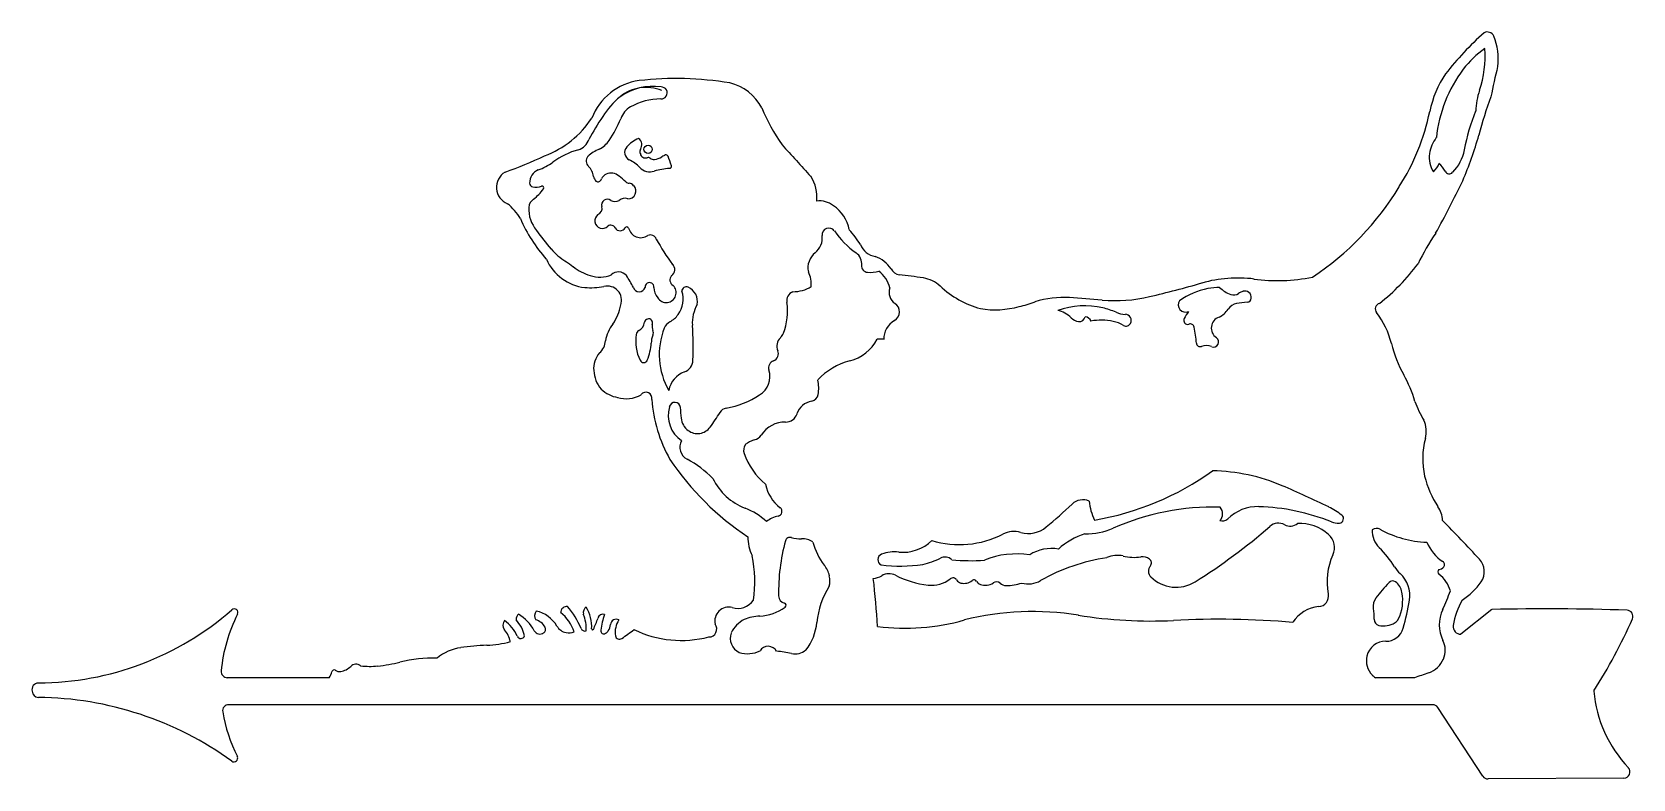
# Model space of a CAD drawing. Header units: millimetres. Extents: x 1147 to 2450, y 913 to 1521.
import ezdxf

# ---------------------------------------------------------------- set-up
doc = ezdxf.new("R2010")
doc.units = ezdxf.units.MM
doc.layers.add('Слой1', color=10, linetype='Continuous')

msp = doc.modelspace()

# ---------------------------------------------------------------- linework, layer by layer
at = {"layer": 'Слой1', "color": 0}
for p, q in [((2334.8, 1050.9), (2309.5, 1030.7)), ((1388.5, 995.4), (1305.5, 995.4)), ((2271.7, 995.4), (2240, 995.4)), ((2286.5, 973.4), (1306.7, 973.4)), ((2327.5, 915.2), (2290.7, 971.1)), ((2442.2, 913.7), (2331.7, 913))]:
    msp.add_line(p, q, dxfattribs=at)
msp.add_circle((1648, 1425.3), 3.43, dxfattribs=at)
for centre, radius, start, end in [((2491.5, 1335.9), 246, 131.5219, 142.2006), ((2331.1, 1514.9), 5.89, 25.9911, 116.9586), ((2288.5, 1498.9), 51.4, 352.9885, 21.1569), ((2373.8, 1443.2), 78.2, 124.9425, 142.7963), ((2246.2, 1500.8), 83.1, 340.7815, 4.4955), ((2367.6, 1439), 85.1, 145.8865, 168.401), ((2399.7, 1423.5), 110.7, 142.7963, 174.1447), ((2713.3, 1396.4), 386, 165.5655, 169.2998), ((1647.1, 1433.5), 48.1, 97.6007, 158.9881), ((1652, 1429.8), 46.7, 81.9678, 124.9959), ((1646.4, 1442.2), 33.5, 67.724, 129.3792), ((1670.9, 1215.8), 267.1, 80.605, 96.4855), ((1658.7, 1471.2), 4.88, 265.7738, 92.0765), ((1705.3, 1440.8), 39.6, 27.3709, 76.5591), ((2375.7, 1455.6), 54, 160.7815, 179.1805), ((1666.4, 1417.8), 65, 129.3792, 148.3696), ((1642.6, 1444.5), 17.8, 120.0757, 161.1813), ((1657.8, 1418.2), 48.1, 89.3768, 120.0757), ((2581.5, 1373.3), 265, 159.0511, 166.1245), ((1536.1, 1493.9), 78.9, 290.4943, 326.8549), ((1763.5, 1346.2), 185.5, 145.2616, 151.9889), ((1523.1, 1493.3), 111.4, 326.8895, 337.2305), ((1880.3, 1516.7), 151.2, 202.426, 215.4321), ((2105.5, 1492.8), 182.4, 327.5555, 348.401), ((2469.1, 1396.1), 159.4, 157.7498, 169.6076), ((1649.4, 1411.2), 24.6, 111.7969, 140.0628), ((1636.9, 1429.1), 6.01, 323.0051, 55.83), ((2312.7, 1417.4), 29, 142.9655, 171.1619), ((1975.3, 1539.1), 363.6, 337.4579, 343.6616), ((1611.2, 1357.8), 70.1, 106.4851, 125.5643), ((1587.8, 1437.1), 12.6, 286.4851, 342.2793), ((1623.6, 1391.5), 37.3, 114.324, 131.1683), ((1596.8, 1447), 24.4, 297.9266, 323.2353), ((1635.4, 1422.7), 6.47, 138.0453, 244.7469), ((1646.3, 1423.6), 4.98, 157.7468, 199.8081), ((1646, 1422.6), 4.37, 189.9305, 287.6887), ((1666.2, 1408.4), 12.9, 107.7062, 122.8006), ((1662.7, 1419.2), 1.59, 21.2229, 107.7062), ((5017, 4376.8), 4395.1, 222.1205, 222.5742), ((2305.2, 1418.5), 21.4, 171.1619, 212.4718), ((2278.4, 1431.1), 34.6, 315.0414, 349.6076), ((1387, 1802), 420.9, 290.0881, 294.8282), ((1562.5, 1398.3), 10.9, 110.7863, 183.0443), ((1540.1, 1457.3), 52.2, 290.7863, 305.5643), ((1603.4, 1415.8), 5.76, 138.3938, 228.5351), ((1588.5, 1401), 15.2, 8.6442, 43.3413), ((1619.9, 1389.9), 29.7, 44.1909, 64.7469), ((1649.7, 1418.8), 11.8, 224.1909, 286.4556), ((1648.1, 1416), 2.6, 52.0837, 107.6887), ((1652.5, 1421.7), 4.66, 232.0837, 277.9112), ((1670, 1350), 60, 94.3353, 106.4556), ((1651.1, 1431.7), 14.8, 277.9112, 302.8006), ((1554.5, 1377.2), 117.7, 17.1744, 21.2229), ((1665.4, 1411.5), 1.65, 274.3353, 17.1744), ((2277.3, 1418.8), 15.3, 310.1444, 340.8951), ((2274.9, 1395.1), 25.1, 29.4477, 47.942), ((2300.1, 1409.3), 3.84, 209.4477, 315.0414), ((1539, 1394.4), 14.4, 121.1958, 247.7414), ((1554.7, 1397.9), 3.13, 183.0443, 259.8658), ((1556.7, 1409.3), 14.7, 259.8658, 288.2965), ((1561.8, 1394), 1.41, 321.1528, 108.2965), ((1613.4, 1406), 10.2, 195.6067, 220.167), ((1607.2, 1401.8), 2.86, 235.0415, 347.1258), ((1616.8, 1398.3), 7.37, 112.3885, 157.1323), ((1617.9, 1395.7), 10.2, 50.7073, 112.3885), ((1457.9, 1200.2), 262.8, 49.1047, 50.7073), ((1632.8, 1402.1), 4.38, 229.1047, 267.0179), ((1631.7, 1391.3), 6.38, 269.2426, 44.096), ((1632.3, 1393), 4.75, 34.7006, 87.0179), ((1753.5, 1386.4), 31.9, 354.1465, 32.1143), ((2059.4, 1516.3), 234, 303.5686, 328.7482), ((1408.2, 1838.6), 1003.9, 331.3294, 334.078), ((1559.5, 1377.5), 8.67, 122.4811, 176.3367), ((1529, 1417.9), 42, 307.9163, 323.8378), ((1614.7, 1380.2), 4.53, 48.9072, 199.33), ((1621.1, 1391), 8.13, 244.7408, 294.2891), ((1629, 1379.4), 6.09, 64.533, 137.3261), ((1787.9, 1366), 17.3, 50.7963, 98.9669), ((1506.9, 1347.2), 43.1, 30.3995, 51.7732), ((1654.5, 1416), 120, 203.0637, 221.8912), ((1578.9, 1377.1), 28.1, 178.0601, 219.4124), ((1610.9, 1367.2), 6.24, 127.0549, 314.41), ((1604.8, 1377.5), 5.79, 294.3482, 12.2288), ((1781.8, 1354.1), 30.5, 11.08, 56.0795), ((1783.9, 1527.1), 282.2, 216.5235, 220.4099), ((1617.7, 1359.6), 3.95, 25.1815, 127.184), ((1625.2, 1363.6), 4.58, 209.8383, 332.033), ((1630.6, 1360.5), 1.64, 23.5665, 145.6051), ((1642, 1363.5), 10.1, 193.3392, 304.8516), ((1649.9, 1350.6), 5.03, 18.3618, 115.1119), ((1795.1, 1355.8), 5.44, 35.1329, 187.1947), ((1862.1, 1402.9), 76.4, 215.1329, 234.0651), ((1745.5, 1300.7), 88.8, 32.0177, 41.8319), ((2454.3, 1244.7), 199.8, 145.8035, 154.0388), ((1607.7, 1377.1), 50.7, 220.4099, 238.1664), ((1835.8, 1452.7), 207.1, 209.0126, 215.7585), ((1774.5, 1353.2), 15.3, 308.3613, 7.1947), ((1835.5, 1353.6), 15.7, 201.4794, 260.5114), ((1601, 1351.8), 39.2, 204.0525, 263.3201), ((1546.5, 1278.6), 65.2, 51.7261, 58.1664), ((1612.1, 1361.7), 40.6, 231.7261, 253.9391), ((1664.3, 1327.3), 5.53, 301.954, 51.7663), ((1793.7, 1328.9), 15.6, 128.3613, 192.5499), ((1810.7, 1332), 11.2, 354.3219, 54.0651), ((1826.8, 1330.4), 5.09, 174.3219, 267.1708), ((1823.4, 1312.3), 27.5, 35.2095, 69.7085), ((2138.8, 1433.3), 169.4, 308.0945, 323.3363), ((1608.9, 1344.5), 23.2, 249.8468, 293.4099), ((1623.9, 1317.1), 8.42, 40.1412, 134.1601), ((1559.6, 1274), 85.8, 26.9768, 34.4443), ((1649.1, 1313.3), 3.57, 355.2053, 186.0314), ((1671.1, 1319), 5.33, 137.7298, 238.3719), ((1759.1, 1315.7), 21.7, 354.1977, 26.805), ((1828.1, 1356.9), 31.7, 267.1708, 284.0982), ((1820.4, 1306.3), 25.2, 14.4659, 52.1189), ((1854.1, 1332.1), 9.14, 205.6504, 259.558), ((1806.6, 877.3), 448.2, 82.8851, 84.1306), ((1806.6, 877.3), 448.2, 81.6014, 82.8851), ((1868.4, 1295.7), 25.2, 46.856, 81.6014), ((1847.7, 2192.7), 911.4, 283.2208, 285.9901), ((2127.9, 1215.1), 105.5, 82.7498, 105.9901), ((2160.2, 1469.5), 151, 262.7498, 280.9197), ((1601.4, 1371.6), 58.9, 265.1634, 280.4417), ((1615, 1302.6), 11.4, 339.601, 105.0738), ((1640.8, 1314.2), 4.88, 194.2742, 345.3496), ((1666.4, 1313.4), 13.8, 181.7817, 220.5503), ((1662.8, 1308.7), 8.04, 211.2371, 46.3697), ((1655.9, 1303.2), 20.7, 323.5139, 18.7806), ((1679.1, 1309.8), 3.66, 65.9991, 178.936), ((1675.4, 1301.4), 12.8, 349.0911, 65.9991), ((1768.6, 1302.1), 7.79, 110.7652, 190.2215), ((1765.6, 1339.1), 29.7, 270.557, 300.6542), ((1854.9, 1308.8), 10.8, 159.3917, 236.7192), ((1939.3, 1371.4), 78.5, 226.856, 254.6403), ((1986.2, 1224.6), 80.2, 86.5499, 106.8892), ((1932.4, 332.4), 974, 84.9902, 86.5499), ((2028.2, 1424.6), 122.4, 264.9902, 283.2208), ((2114.2, 1256), 57, 100.689, 126.2069), ((2113.9, 1257.7), 55.3, 90.7305, 100.689), ((2128.6, 1327.1), 20.9, 222.4676, 252.1907), ((2124.5, 1314.3), 7.45, 252.1907, 302.8894), ((2136.1, 1296.4), 13.9, 106.3033, 122.8894), ((2133.7, 1304.7), 5.31, 355.0483, 106.3033), ((2135.3, 1304.5), 3.68, 276.6861, 355.0483), ((1588.5, 1305), 37.8, 324.7228, 350.3337), ((1656.1, 1303), 20.4, 298.0734, 323.5139), ((1714.6, 1283.9), 30.6, 150.4399, 183.3099), ((1710.8, 1293.5), 50.7, 339.4898, 8.1826), ((1844.5, 1293.1), 8.1, 299.5809, 56.7192), ((1930.6, 1365), 70.3, 260.1268, 286.0156), ((1933.4, 1375.4), 79.8, 282.003, 291.7388), ((2003.2, 1233.4), 64.6, 76.7106, 109.6805), ((1976.3, 1272), 22.8, 45.3082, 76.9479), ((2001.6, 1226.5), 71.7, 67.5392, 76.7106), ((2037.7, 1313.9), 22.9, 247.5392, 266.8833), ((2036.2, 1286), 5.05, 332.4782, 86.8833), ((2085.5, 1298.8), 5.98, 146.8111, 292.1524), ((2214.9, 1211.2), 151.3, 147.1593, 149.6126), ((2106.5, 1303.4), 15.8, 293.0879, 329.0676), ((2128.2, 1290.4), 9.48, 97.2236, 149.0676), ((2245, 368.7), 938.6, 96.6861, 97.2236), ((2244.8, 1295.3), 4.9, 107.8282, 216.1718), ((2189.9, 1252.4), 64.8, 13.2457, 38.1463), ((1641.6, 1265.1), 28.6, 140.9717, 171.3557), ((1642.5, 1274.1), 4.25, 117.7273, 171.9446), ((1636.3, 1285.8), 8.95, 297.7273, 352.0945), ((1648.4, 1284.1), 3.27, 336.3336, 172.0945), ((1660, 1281.1), 8.71, 169.0849, 202.1489), ((1647.3, 1276), 4.98, 336.1098, 22.1489), ((1715.8, 1258.3), 58.7, 158.4252, 209.7972), ((1670.3, 1276.3), 9.78, 118.0734, 158.4252), ((1361.6, 1263.4), 323.1, 358.2756, 3.3099), ((1857.1, 1270.9), 17.3, 119.5809, 180.7262), ((1999.8, 1295.7), 10.6, 225.3082, 261.6191), ((1999, 1290), 4.84, 261.6191, 348.9355), ((2002.8, 1282.8), 6.39, 25.973, 81.234), ((2016.9, 1238.5), 47.8, 78.394, 100.1665), ((2021, 1258.3), 27.6, 59.3747, 78.394), ((2037.1, 1285.5), 3.99, 239.3747, 332.4782), ((2087.2, 1286.1), 3.24, 149.6126, 289.6504), ((2089.3, 1280.1), 3.13, 10.9721, 109.6504), ((1963.2, 1255.6), 131.7, 5.2204, 10.9721), ((2115.9, 1279.9), 9.5, 109.7324, 235.6612), ((1599.5, 1270.2), 13.8, 310.3463, 357.0344), ((1675, 1269.5), 37.1, 171.9446, 205.2295), ((1607.9, 1270.5), 42.8, 337.0596, 356.2146), ((1665.2, 1268), 14.6, 156.1098, 181.5374), ((1762, 1265.2), 9.23, 132.3044, 204.047), ((1749.4, 1279.1), 9.45, 312.3044, 339.4898), ((1803, 1287.6), 35.7, 284.7958, 331.9704), ((1836.6, 1245.3), 25.6, 83.0259, 94.6538), ((2097.4, 1267.9), 3.15, 185.2204, 288.5743), ((2102.3, 1253.3), 12.3, 69.05, 108.5743), ((2108.2, 1268.6), 4.17, 249.05, 55.6612), ((2346.3, 1289.2), 95.8, 193.2457, 209.6339), ((1623.8, 1246.8), 20.1, 140.236, 184.1327), ((1644.4, 1255), 3.22, 205.2295, 337.0596), ((1674, 1254), 10.5, 290.1853, 358.2756), ((1752.1, 1247.6), 6.01, 109.9932, 198.0014), ((1748, 1259), 6.07, 289.9932, 24.047), ((1826.3, 1199.6), 55.4, 104.7958, 136.6306), ((1631.2, 1247.3), 27.5, 184.1327, 218.5459), ((1684.5, 1225.4), 20, 110.1853, 169.1353), ((1729.9, 1240.4), 17.3, 300.7588, 18.0014), ((2176.7, 1192.7), 99.3, 16.0497, 29.6339), ((1626.5, 1248), 24.4, 226.5995, 245.3616), ((1626.6, 1245.1), 21.9, 242.1265, 261.2141), ((1630.4, 1244.9), 22.6, 251.3749, 301.6673), ((1646.2, 1222.7), 4.95, 349.9766, 142.3196), ((1698, 1288.1), 74.7, 280.4502, 303.1031), ((1780, 1226.9), 6.58, 280.6351, 349.3163), ((1759.3, 1230.8), 27.6, 349.3163, 14.2044), ((1764.4, 1229.4), 113.6, 183.8324, 209.754), ((1689.5, 1208.9), 25.1, 164.2762, 235.3816), ((1669.8, 1214.8), 4.6, 4.7963, 168.9761), ((542.5, 1120.2), 1135.9, 4.3629, 4.7963), ((1712.9, 1207.2), 7.6, 100.4502, 147.5751), ((1784, 1205.1), 15.6, 100.6351, 161.7656), ((2354.6, 1250.3), 87.8, 200.0363, 211.1876), ((1689.1, 1207.7), 14.1, 184.3629, 232.6457), ((1688.2, 1206.6), 12.6, 232.6457, 324.6783), ((1465.8, 1364.1), 285.2, 324.6783, 327.5751), ((1759.4, 1180.6), 22.8, 88.6394, 147.7583), ((1760.1, 1213), 9.59, 268.6394, 341.7656), ((2259.6, 1195.7), 21.8, 345.1715, 24.7038), ((1684.7, 1182.9), 10.9, 150.7473, 242.9642), ((1738.6, 1171.6), 17.7, 103.4989, 130.442), ((1732.3, 1197.7), 9.16, 283.4989, 327.7583), ((2343.7, 1173.4), 65.2, 165.1715, 192.3895), ((1855.4, 1300.5), 228.5, 213.9102, 236.4499), ((1632.5, 1088.2), 97.3, 45.4335, 60.9449), ((1733.7, 1180.4), 7.98, 144.8821, 199.077), ((1779.1, 1196.2), 56, 199.077, 230.6815), ((1971.6, 1354.7), 234.5, 279.7383, 305.4115), ((2105, 1013.5), 150.2, 66.814, 89.0677), ((1744.4, 1178.3), 48.3, 205.4312, 248.8457), ((1774.7, 1158.9), 31.7, 191.1594, 232.592), ((1802.8, 308), 917.7, 64.2142, 66.814), ((2356.9, 1178.2), 79.1, 193.6966, 213.4579), ((1753.1, 1130.7), 3.87, 282.563, 52.592), ((1598.4, 1563.7), 581.6, 309.9795, 312.7467), ((2002, 1127), 13.1, 67.6362, 132.7467), ((2058.4, 1145), 51.8, 186.5928, 204.3629), ((2107.6, 934.5), 199.7, 88.3099, 113.9797), ((2108, 1128.8), 7.66, 314.2713, 43.5012), ((2144.1, 1100.2), 34.4, 88.4504, 134.939), ((2140.4, 965.6), 169, 67.8319, 88.4504), ((2177.3, 1083.1), 56.8, 51.5459, 64.2142), ((2272.4, 1122.3), 22.2, 2.7662, 33.4579), ((1706.8, 1081.1), 55.9, 47.7958, 68.8457), ((1759.4, 1102.2), 25.3, 102.563, 126.7146), ((2115.6, 1128.8), 5.91, 246.9423, 314.939), ((2161.1, 1110.3), 10.8, 62.0255, 130.9979), ((2170.7, 1128.4), 9.65, 242.0255, 307.4899), ((2178.7, 1086.2), 34.6, 47.9706, 93.564), ((2209.7, 1135.6), 14.5, 247.8319, 273.5712), ((2210.4, 1124.8), 3.64, 273.5712, 51.5459), ((947, -188), 1880.4, 42.8888, 44.2187), ((1766.1, 1110.2), 36.9, 180.1429, 204.767), ((1763.5, 1105.8), 3.8, 72.7628, 164.7761), ((1771.7, 1132.4), 24, 252.7628, 272.843), ((1773.6, 1093.6), 14.9, 54.9927, 92.843), ((1901.5, 1181.7), 78, 253.1967, 296.8946), ((1945.8, 1094.5), 19.8, 74.0764, 116.8946), ((1957.5, 1135.4), 22.7, 254.0764, 309.9795), ((2021.9, 1055.7), 59.7, 107.9288, 132.0292), ((2005.3, 1164.5), 52, 268.0752, 293.9797), ((1837.8, 1482.3), 482.1, 302.0046, 310.9979), ((2192.2, 1101.2), 14.5, 335.6056, 47.9706), ((2240.9, 1111), 5.86, 60.9865, 126.0245), ((2257.1, 1115.1), 19.7, 178.1846, 224.8938), ((2284.6, 1189.9), 84.3, 240.9865, 268.0999), ((1637.3, 1073.5), 97.6, 351.121, 12.5196), ((1913.7, 1064.9), 159.5, 164.7761, 181.1041), ((1836.9, 1120.7), 56.7, 195.3282, 216.5232), ((1839.8, 1091.4), 4.78, 110.9586, 242.5843), ((1848.9, 1067.6), 30.2, 84.1455, 110.9586), ((1855.4, 1131.1), 33.7, 264.1455, 314.3898), ((1947.7, 1028.2), 67.9, 80.8394, 112.4553), ((1976.3, 1067.7), 32.8, 79.9757, 122.6881), ((2030.1, 1073.7), 21.2, 77.6212, 114.0762), ((2253, 1073.6), 52.4, 155.6056, 191.023), ((2180.2, 1038.5), 88.8, 32.0944, 44.8938), ((2312.4, 1117.8), 32.9, 201.7698, 237.9292), ((1773.6, 1072.8), 22.7, 14.058, 38.613), ((1853.3, 1215.8), 129.6, 263.0487, 278.1141), ((1855.2, 1154.4), 68.9, 283.8345, 296.5232), ((1889.6, 1084.8), 8.74, 49.6719, 115.1576), ((1911.2, 1255.5), 164.9, 264.4651, 273.682), ((2044.2, 939.7), 155, 98.4251, 119.6988), ((2043.8, 1136), 42.7, 257.6212, 276.9969), ((2050.3, 1083.5), 10.2, 55.1193, 96.9969), ((2061.7, 1082), 6.44, 138.7835, 225.6271), ((2053.9, 1088.8), 3.81, 318.7835, 55.1193), ((2278, 1099.8), 26.6, 212.0944, 227.9122), ((2293.1, 1081.6), 2.34, 129.5406, 232.9885), ((2291.2, 1088.9), 5.55, 273.3015, 323.1382), ((2293.3, 1087.4), 2.97, 323.1382, 57.9292), ((2313.9, 1081.7), 14.7, 325.6894, 42.8888), ((1850.6, 1034.3), 65.5, 147.2622, 174.6566), ((1779.2, 1074.2), 16.8, 344.6382, 14.058), ((1829.4, 1093.2), 17.3, 276.4102, 300.368), ((1242.2, 1005.7), 593.3, 3.0233, 6.8092), ((1844.1, 1068.2), 11.8, 63.5296, 120.368), ((1885.3, 1151), 80.8, 243.5296, 263.335), ((1878.8, 1095.1), 24.5, 263.335, 308.0696), ((1896.1, 1073), 3.56, 31.7602, 128.0696), ((1903.8, 1077.8), 5.56, 211.7602, 257.2323), ((1905, 1083.1), 11, 257.2323, 308.0765), ((1913.3, 1072.5), 2.45, 29.7631, 128.0765), ((1920.2, 1076.4), 5.41, 209.7631, 250.9718), ((1922.4, 1082.8), 12.2, 250.9718, 302.8797), ((1931.5, 1068.7), 4.61, 50.1962, 122.8797), ((1939.6, 1078.4), 8.02, 230.1962, 269.7378), ((1939.7, 1109.9), 39.5, 269.7378, 288.3303), ((1957.5, 1091.8), 20.1, 254.5336, 299.6988), ((2077.7, 1098.4), 29.4, 225.6271, 302.0046), ((2370.5, 959), 164.9, 136.3963, 142.111), ((2254, 1070.4), 3.76, 52.2028, 141.4737), ((2247.6, 1062.1), 14.3, 11.4155, 52.2028), ((2244.2, 1062.4), 23.8, 350.547, 47.9122), ((2275.9, 1058.8), 26.1, 16.0432, 52.9885), ((2282.3, 1103.3), 52.9, 302.1927, 325.6894), ((1720.9, 1067.2), 15.5, 253.0477, 325.493), ((1760.3, 1062), 6.06, 181.1041, 256.8633), ((1758.5, 1054.3), 1.85, 304.9423, 76.8633), ((2193.1, 1061.9), 8.75, 275.098, 11.023), ((2248.7, 1053.7), 10.6, 142.111, 190.8624), ((2228.5, 1058.2), 33.7, 333.1474, 11.4155), ((2058.6, 1093.3), 212, 344.2391, 350.547), ((2122.1, 1130.9), 190.3, 335.1079, 340.0812), ((2362.8, 1028.8), 60.1, 150.4043, 171.3832), ((1150.8, 1231.7), 240.6, 270.2533, 311.1927), ((1428.3, 989), 128.3, 153.1145, 174.7049), ((1311.2, 1048.4), 3, 333.1145, 131.1927), ((1546.3, 1042.8), 5.73, 130.2057, 183.1301), ((1519.1, 1022.8), 29.1, 13.1128, 42.4951), ((1521.3, 1014.4), 39.1, 29.3609, 56.9639), ((1561.9, 1045.8), 6.23, 142.4856, 212.5719), ((1552.9, 1030.3), 12.8, 28.2801, 73.1093), ((1551.4, 1024.3), 25.9, 30.3228, 77.7654), ((1582.1, 1048.2), 5.25, 85.6669, 178.8401), ((1557.6, 1023.3), 31.5, 17.1006, 52.533), ((1528.5, 1008.2), 70.4, 22.7896, 39.9441), ((1600.7, 1048.3), 5.52, 122.8598, 192.3293), ((1567.7, 1035.2), 30, 356.5566, 23.3203), ((1572, 1037), 30.1, 356.1997, 31.7774), ((1515.6, 1076), 97.1, 334.81, 340.693), ((1611.4, 1042.5), 4.47, 74.0365, 160.693), ((1662.3, 1028), 53.1, 159.2885, 173.571), ((1622.1, 1038.3), 4.68, 62.1551, 176.2064), ((1713.6, 1041.5), 11.3, 75.3876, 193.3431), ((1739.1, 1019.8), 26.4, 119.3345, 152.8874), ((1742.2, 998.1), 47.5, 93.9286, 109.7288), ((1736.1, 1086.3), 40.9, 273.9286, 304.9423), ((1961.3, 817.4), 231.8, 80.8419, 103.9373), ((2057.1, 1411.8), 370.3, 260.8419, 272.8501), ((2112.4, 302.4), 740.5, 85.314, 92.8501), ((2196.3, 1025.5), 27.8, 95.098, 147.5051), ((2201.2, 1044.6), 37.8, 357.4076, 10.8624), ((2243.8, 1042.7), 4.85, 177.4076, 257.0311), ((2252.3, 1046.2), 7.07, 301.8703, 333.1474), ((2321.5, 1038.4), 29.5, 155.1079, 205.5929), ((2378.8, -894.7), 1946.1, 88.0558, 91.2932), ((2034.9, 1227.7), 453.5, 327.5785, 336.0069), ((2444.6, 1045.3), 5, 336.0069, 88.0558), ((1535.7, 1038.1), 5.88, 139.0075, 219.0546), ((1512.7, 1019.4), 23.8, 12.9026, 39.0546), ((1510.5, 1014.8), 34.2, 24.8816, 52.6125), ((1560, 1036.2), 5.33, 209.3609, 304.3445), ((1561.1, 1034.7), 3.51, 304.3445, 28.2801), ((1583.4, 1043), 11.1, 210.3228, 258.5843), ((1583.7, 1044.1), 12.2, 258.5843, 289.5768), ((1596.7, 1036.9), 3.58, 202.7896, 285.9844), ((1602.8, 1035), 0.67, 176.1997, 334.81), ((1612, 1033.6), 2.53, 173.571, 304.2476), ((1608.5, 1038.8), 8.84, 304.2476, 323.4624), ((1608, 1039.2), 9.46, 323.4624, 356.2064), ((1638.9, 1032.4), 17.7, 145.5257, 189.4553), ((1624.7, 1030), 3.31, 189.4553, 305.3459), ((1002.7, 1907), 1078.5, 305.3459, 305.9994), ((1675.1, 1114.9), 89.2, 244.3754, 284.4821), ((1697.4, 1035), 6.5, 270.4039, 36.4153), ((1727.7, 1027.5), 12.8, 160.6326, 244.6773), ((1742.9, 1044.4), 42.7, 321.5474, 354.6566), ((1857, 1213.1), 177.5, 262.8021, 285.8518), ((2246.7, 1055.2), 17.7, 257.0311, 301.8703), ((2248.5, 1039.7), 14.7, 269.8568, 344.2391), ((2309.5, 1036.9), 6.22, 171.3832, 270.3686), ((1501.2, 980.6), 39.6, 98.275, 129.138), ((1524.1, 823.3), 198.6, 92.1449, 98.275), ((1513.5, 1106.6), 84.9, 272.1449, 285.3258), ((1544.5, 1030.5), 3.22, 204.8816, 339.0912), ((1729.1, 1038.7), 23.8, 253.0569, 294.9521), ((1745.8, 1013.2), 7.73, 27.7256, 149.582), ((1745.2, 927.4), 89.8, 77.4749, 85.2253), ((1767.6, 1028.1), 13.4, 257.4749, 310.5267), ((2248.4, 1009.3), 15.8, 89.8568, 166.591), ((2278.1, 1017.6), 18.7, 337.8828, 25.5929), ((1395.7, 1014.7), 14.4, 279.105, 315.4677), ((1410.2, 1000.4), 5.99, 50.7462, 135.4677), ((1421.6, 1064.7), 60.1, 262.7398, 276.047), ((1413.4, 1142), 137.9, 276.047, 283.7047), ((1473.9, 893.9), 117.5, 88.8905, 103.7047), ((2248.9, 1009.2), 16.3, 166.591, 225.3078), ((2277, 1018.1), 19.8, 288.6761, 337.8828), ((1151.9, 985.7), 5.36, 91.005, 195.0286), ((1305.5, 1000.4), 5, 174.7049, 270), ((1378.3, 1002.9), 12.7, 323.639, 347.9731), ((1392.5, 999.9), 1.85, 57.5755, 167.9731), ((1396.9, 1006.9), 6.48, 237.5755, 279.105), ((2254.1, 1014.4), 23.7, 225.3078, 233.5037), ((24481, -64671.2), 69320.6, 108.676101, 108.686209), ((1151.8, 984.3), 5, 180, 269.3064), ((1148.4, 703.9), 275.5, 54.2613, 89.3064), ((2521.5, 993.8), 104.2, 185.1087, 223.4387), ((1306.7, 968.4), 5, 90, 189.6286), ((1428.3, 989), 128.3, 189.6286, 206.7227), ((2286.5, 968.4), 5, 33.3516, 90), ((1311, 929.9), 3, 234.2613, 26.7227), ((2331.7, 918), 5, 213.3516, 270.3667), ((2442.2, 918.7), 5, 270.3667, 43.4387)]:
    msp.add_arc(centre, radius, start, end, dxfattribs=at)

doc.saveas('drawing.dxf')
